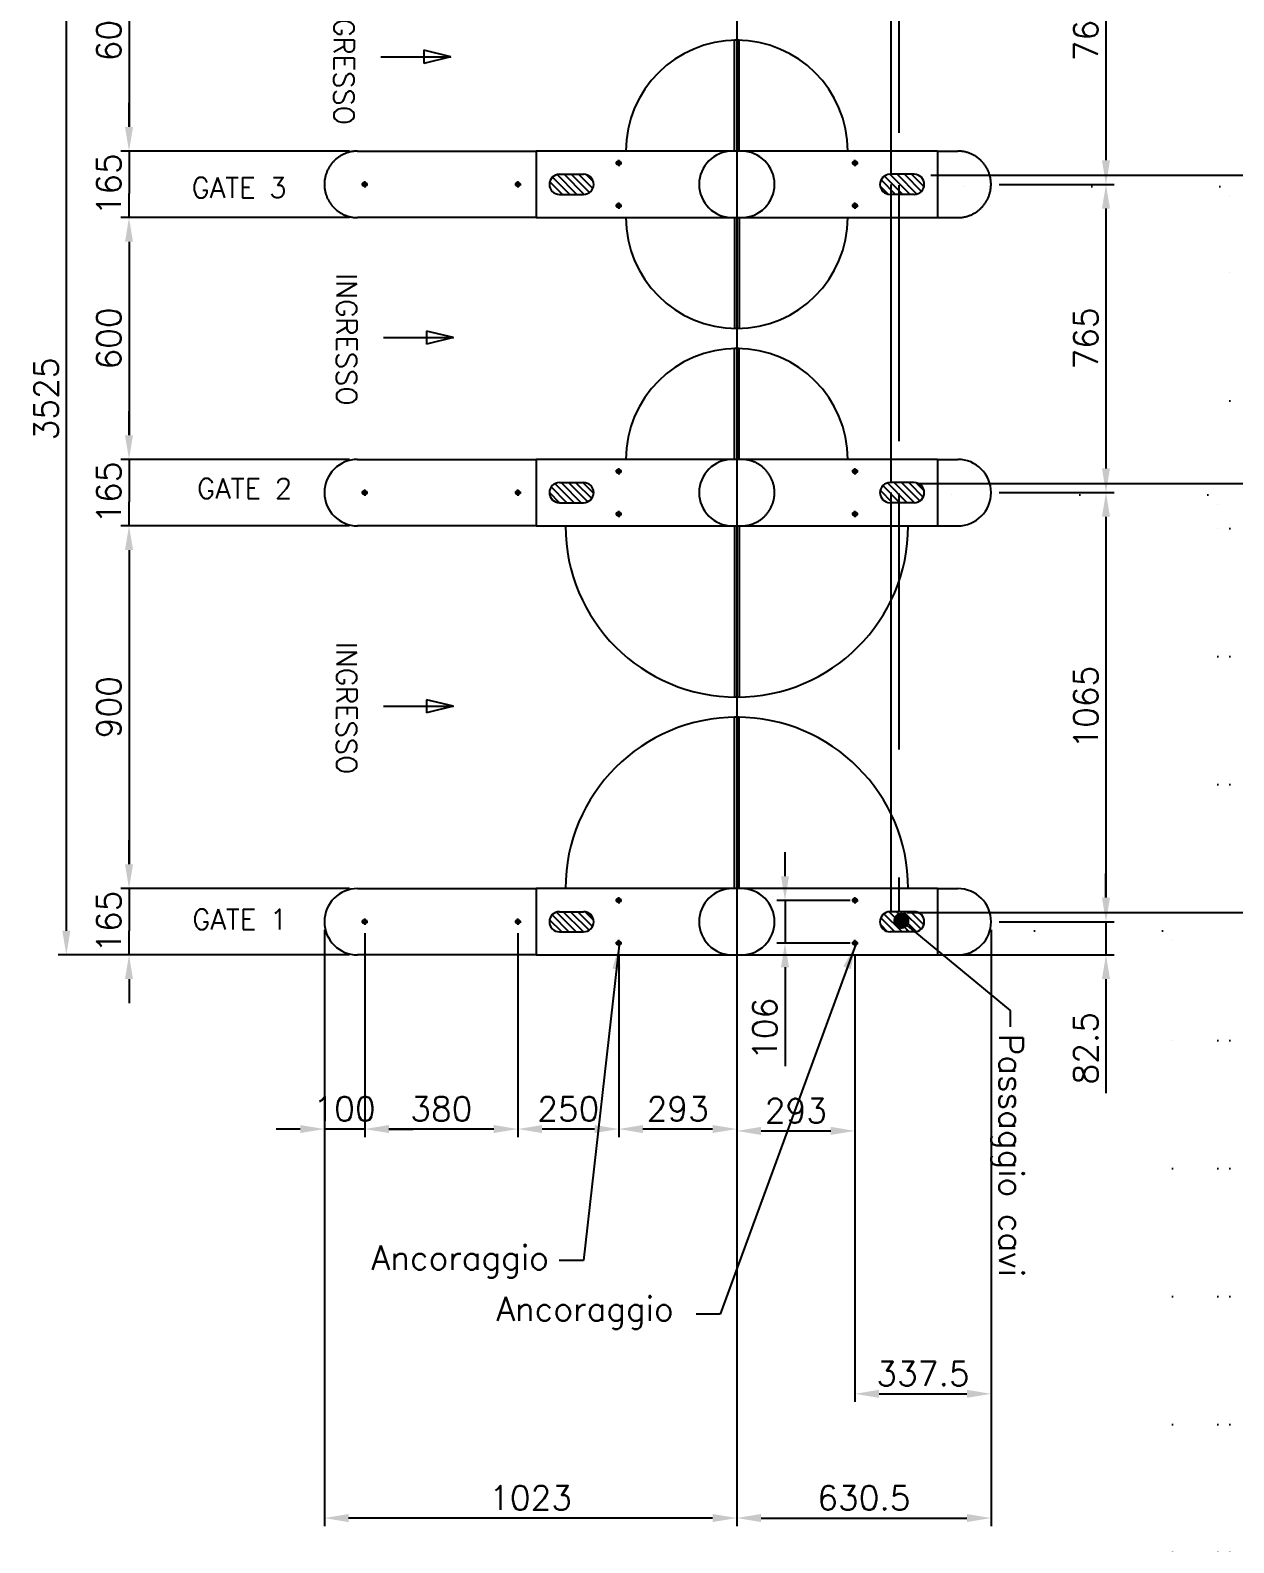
# Model space of a CAD drawing. Header units: metres. Extents: x 51 to 52746, y -259 to 37569.
# Drawn here: x 37313 to 40298, y 28174 to 31928 of the extents above; entities that cross this region are included whole.
import ezdxf

# ---------------------------------------------------------------- set-up
doc = ezdxf.new("R2010")
doc.units = ezdxf.units.M
doc.header["$LTSCALE"] = 500
doc.header["$PDMODE"] = 35
doc.header["$PDSIZE"] = 0.01
for name, pattern in [('ACAD_ISO05W100', [33, 24, -3, 0, -3, 0, -3]), ('BORDER', [44.45, 12.7, -6.35, 12.7, -6.35, 0, -6.35]), ('CENTER', [50.8, 31.75, -6.35, 6.35, -6.35]), ('PHANTOM', [63.5, 31.75, -6.35, 6.35, -6.35, 6.35, -6.35]), ('PUNTO2', [3.175, 0, -3.175]), ('SLD-Solido', [0]), ('TRATTI1', [4, 2.5, -1.5])]:
    doc.linetypes.add(name, pattern=pattern)
doc.layers.get('Defpoints').update_dxf_attribs({"color": 8})
for name, color, linetype in [('CABLAGGI', 1, 'Continuous'), ('CONTORNO', 8, 'TRATTI1'), ('LINEE-DI-SCHIZZO', 1, 'SLD-Solido'), ('PASSAGGIO_CAVI', 7, 'Continuous'), ('QUOTE', 3, 'Continuous')]:
    doc.layers.add(name, color=color, linetype=linetype)
doc.styles.add('Romans', font='Romans.shx')
doc.dimstyles.new('CADMEC_1-20', dxfattribs={"dimscale": 40, "dimtxt": 1.5, "dimasz": 1.5, "dimexe": 0.5, "dimexo": 0.5, "dimgap": 0.5, "dimtad": 1, "dimdsep": 46, "dimtxsty": 'Romans', "dimcen": -3, "dimclrd": 3, "dimclre": 3, "dimclrt": 1, "dimadec": 0, "dimazin": 0, "dimtfac": 1, "dimtmove": 0, "dimatfit": 0, "dimfxl": 0, "dimtolj": 1, "dimtzin": 0, "dimarcsym": 0})
pattern_1 = [(315, (35340.22, 43577.848), (8.980256, 8.980256), [])]

# ---------------------------------------------------------------- blocks, each defined once
blk = doc.blocks.new('*D12')
at = {"layer": 'Defpoints', "color": 0}
for p in [(38125.2, 32227.6), (37558.1, 31627.6), (38125.2, 31627.6)]:
    blk.add_point(p, dxfattribs=at)
at = {"layer": 'QUOTE', "color": 3, "lineweight": -2}
for p, q in [((38105.2, 32227.6), (37538.1, 32227.6)), ((37558.1, 32167.6), (37558.1, 31687.6)), ((38105.2, 31627.6), (37538.1, 31627.6))]:
    blk.add_line(p, q, dxfattribs=at)
at = {"layer": 'QUOTE', "color": 3}
for points in [[(37548.1, 32167.6), (37568.1, 32167.6), (37558.1, 32227.6)], [(37548.1, 31687.6), (37568.1, 31687.6), (37558.1, 31627.6)]]:
    blk.add_solid(points, dxfattribs=at)
at = {"layer": 'QUOTE', "color": 1, "lineweight": -3, "insert": (37508.1, 31927.6), "char_height": 60, "attachment_point": 5, "rotation": 90, "style": 'Romans'}
blk.add_mtext('\\A1;600', dxfattribs=at)
blk = doc.blocks.new('*D13')
at = {"layer": 'Defpoints', "color": 0}
for p in [(38125.2, 31627.6), (37558.1, 31462.6), (38125.2, 31462.6)]:
    blk.add_point(p, dxfattribs=at)
at = {"layer": 'QUOTE', "color": 3, "lineweight": -2}
for p, q in [((37558.1, 31687.6), (37558.1, 31747.6)), ((38105.2, 31627.6), (37538.1, 31627.6)), ((37558.1, 31627.6), (37558.1, 31567.6)), ((37558.1, 31567.6), (37558.1, 31522.6)), ((37558.1, 31462.6), (37558.1, 31522.6)), ((38105.2, 31462.6), (37538.1, 31462.6)), ((37558.1, 31402.6), (37558.1, 31342.6))]:
    blk.add_line(p, q, dxfattribs=at)
at = {"layer": 'QUOTE', "color": 3}
for points in [[(37548.1, 31687.6), (37568.1, 31687.6), (37558.1, 31627.6)], [(37548.1, 31402.6), (37568.1, 31402.6), (37558.1, 31462.6)]]:
    blk.add_solid(points, dxfattribs=at)
at = {"layer": 'QUOTE', "color": 1, "lineweight": -3, "insert": (37508.1, 31545.1), "char_height": 60, "attachment_point": 5, "rotation": 90, "style": 'Romans'}
blk.add_mtext('\\A1;165', dxfattribs=at)
blk = doc.blocks.new('*D14')
at = {"layer": 'Defpoints', "color": 0}
for p in [(38125.2, 31462.6), (37558.1, 30862.6), (38125.2, 30862.6)]:
    blk.add_point(p, dxfattribs=at)
at = {"layer": 'QUOTE', "color": 3, "lineweight": -2}
for p, q in [((38105.2, 31462.6), (37538.1, 31462.6)), ((37558.1, 31402.6), (37558.1, 30922.6)), ((38105.2, 30862.6), (37538.1, 30862.6))]:
    blk.add_line(p, q, dxfattribs=at)
at = {"layer": 'QUOTE', "color": 3}
for points in [[(37548.1, 31402.6), (37568.1, 31402.6), (37558.1, 31462.6)], [(37548.1, 30922.6), (37568.1, 30922.6), (37558.1, 30862.6)]]:
    blk.add_solid(points, dxfattribs=at)
at = {"layer": 'QUOTE', "color": 1, "lineweight": -3, "insert": (37508.1, 31162.6), "char_height": 60, "attachment_point": 5, "rotation": 90, "style": 'Romans'}
blk.add_mtext('\\A1;600', dxfattribs=at)
blk = doc.blocks.new('*D15')
at = {"layer": 'Defpoints', "color": 0}
for p in [(38125.2, 30862.6), (37558.1, 30697.6), (38125.2, 30697.6)]:
    blk.add_point(p, dxfattribs=at)
at = {"layer": 'QUOTE', "color": 3, "lineweight": -2}
for p, q in [((37558.1, 30922.6), (37558.1, 30982.6)), ((38105.2, 30862.6), (37538.1, 30862.6)), ((37558.1, 30862.6), (37558.1, 30802.6)), ((37558.1, 30802.6), (37558.1, 30757.6)), ((37558.1, 30697.6), (37558.1, 30757.6)), ((38105.2, 30697.6), (37538.1, 30697.6)), ((37558.1, 30637.6), (37558.1, 30577.6))]:
    blk.add_line(p, q, dxfattribs=at)
at = {"layer": 'QUOTE', "color": 3}
for points in [[(37548.1, 30922.6), (37568.1, 30922.6), (37558.1, 30862.6)], [(37548.1, 30637.6), (37568.1, 30637.6), (37558.1, 30697.6)]]:
    blk.add_solid(points, dxfattribs=at)
at = {"layer": 'QUOTE', "color": 1, "lineweight": -3, "insert": (37508.1, 30780.1), "char_height": 60, "attachment_point": 5, "rotation": 90, "style": 'Romans'}
blk.add_mtext('\\A1;165', dxfattribs=at)
blk = doc.blocks.new('*D16')
at = {"layer": 'Defpoints', "color": 0}
for p in [(38125.2, 30697.6), (37558.1, 29797.6), (38125.2, 29797.6)]:
    blk.add_point(p, dxfattribs=at)
at = {"layer": 'QUOTE', "color": 3, "lineweight": -2}
for p, q in [((38105.2, 30697.6), (37538.1, 30697.6)), ((37558.1, 30637.6), (37558.1, 29857.6)), ((38105.2, 29797.6), (37538.1, 29797.6))]:
    blk.add_line(p, q, dxfattribs=at)
at = {"layer": 'QUOTE', "color": 3}
for points in [[(37548.1, 30637.6), (37568.1, 30637.6), (37558.1, 30697.6)], [(37548.1, 29857.6), (37568.1, 29857.6), (37558.1, 29797.6)]]:
    blk.add_solid(points, dxfattribs=at)
at = {"layer": 'QUOTE', "color": 1, "lineweight": -3, "insert": (37508.1, 30247.6), "char_height": 60, "attachment_point": 5, "rotation": 90, "style": 'Romans'}
blk.add_mtext('\\A1;900', dxfattribs=at)
blk = doc.blocks.new('*D17')
at = {"layer": 'Defpoints', "color": 0}
for p in [(38125.2, 29797.6), (37558.1, 29632.6), (38125.2, 29632.6)]:
    blk.add_point(p, dxfattribs=at)
at = {"layer": 'QUOTE', "color": 3, "lineweight": -2}
for p, q in [((37558.1, 29857.6), (37558.1, 29917.6)), ((38105.2, 29797.6), (37538.1, 29797.6)), ((37558.1, 29797.6), (37558.1, 29737.6)), ((37558.1, 29737.6), (37558.1, 29692.6)), ((37558.1, 29632.6), (37558.1, 29692.6)), ((38105.2, 29632.6), (37538.1, 29632.6)), ((37558.1, 29572.6), (37558.1, 29512.6))]:
    blk.add_line(p, q, dxfattribs=at)
at = {"layer": 'QUOTE', "color": 3}
for points in [[(37548.1, 29857.6), (37568.1, 29857.6), (37558.1, 29797.6)], [(37548.1, 29572.6), (37568.1, 29572.6), (37558.1, 29632.6)]]:
    blk.add_solid(points, dxfattribs=at)
at = {"layer": 'QUOTE', "color": 1, "lineweight": -3, "insert": (37508.1, 29715.1), "char_height": 60, "attachment_point": 5, "rotation": 90, "style": 'Romans'}
blk.add_mtext('\\A1;165', dxfattribs=at)
blk = doc.blocks.new('*D18')
at = {"layer": 'Defpoints', "color": 0}
for p in [(37558.1, 33157.6), (37402.6, 29632.6), (38125.2, 29632.6)]:
    blk.add_point(p, dxfattribs=at)
at = {"layer": 'QUOTE', "color": 3, "lineweight": -2}
for p, q in [((37538.1, 33157.6), (37382.6, 33157.6)), ((37402.6, 33097.6), (37402.6, 29692.6)), ((38105.2, 29632.6), (37382.6, 29632.6))]:
    blk.add_line(p, q, dxfattribs=at)
at = {"layer": 'QUOTE', "color": 3}
for points in [[(37392.6, 33097.6), (37412.6, 33097.6), (37402.6, 33157.6)], [(37392.6, 29692.6), (37412.6, 29692.6), (37402.6, 29632.6)]]:
    blk.add_solid(points, dxfattribs=at)
at = {"layer": 'QUOTE', "color": 1, "lineweight": -3, "insert": (37352.6, 31012.6), "char_height": 60, "attachment_point": 5, "rotation": 90, "style": 'Romans'}
blk.add_mtext('\\A1;3525', dxfattribs=at)
blk = doc.blocks.new('*D24')
at = {"layer": 'Defpoints', "color": 0}
for p in [(39358.7, 29654.1), (39065.7, 29231.5), (39358.7, 29196)]:
    blk.add_point(p, dxfattribs=at)
at = {"layer": 'QUOTE', "color": 3, "lineweight": -2}
for p, q in [((39358.7, 29634.1), (39358.7, 29176)), ((39065.7, 29211.5), (39065.7, 29176)), ((39125.7, 29196), (39298.7, 29196))]:
    blk.add_line(p, q, dxfattribs=at)
at = {"layer": 'QUOTE', "color": 3}
for points in [[(39125.7, 29206), (39125.7, 29186), (39065.7, 29196)], [(39298.7, 29206), (39298.7, 29186), (39358.7, 29196)]]:
    blk.add_solid(points, dxfattribs=at)
at = {"layer": 'QUOTE', "color": 1, "lineweight": -3, "insert": (39212.2, 29246), "char_height": 60, "attachment_point": 5, "style": 'Romans'}
blk.add_mtext('\\A1;293', dxfattribs=at)
blk = doc.blocks.new('*D25')
at = {"layer": 'Defpoints', "color": 0}
for p in [(38772.7, 29654.1), (39065.7, 29231.5), (38772.7, 29200.6)]:
    blk.add_point(p, dxfattribs=at)
at = {"layer": 'QUOTE', "color": 3, "lineweight": -2}
for p, q in [((38772.7, 29634.1), (38772.7, 29180.6)), ((39065.7, 29211.5), (39065.7, 29180.6)), ((39005.7, 29200.6), (38832.7, 29200.6))]:
    blk.add_line(p, q, dxfattribs=at)
at = {"layer": 'QUOTE', "color": 3}
for points in [[(38832.7, 29210.6), (38832.7, 29190.6), (38772.7, 29200.6)], [(39005.7, 29210.6), (39005.7, 29190.6), (39065.7, 29200.6)]]:
    blk.add_solid(points, dxfattribs=at)
at = {"layer": 'QUOTE', "color": 1, "lineweight": -3, "insert": (38919.2, 29250.6), "char_height": 60, "attachment_point": 5, "style": 'Romans'}
blk.add_mtext('\\A1;293', dxfattribs=at)
blk = doc.blocks.new('*D26')
at = {"layer": 'Defpoints', "color": 0}
for p in [(38522.7, 29707.1), (38772.7, 29654.1), (38522.7, 29200.6)]:
    blk.add_point(p, dxfattribs=at)
at = {"layer": 'QUOTE', "color": 3, "lineweight": -2}
for p, q in [((38522.7, 29687.1), (38522.7, 29180.6)), ((38772.7, 29634.1), (38772.7, 29180.6)), ((38712.7, 29200.6), (38582.7, 29200.6))]:
    blk.add_line(p, q, dxfattribs=at)
at = {"layer": 'QUOTE', "color": 3}
for points in [[(38582.7, 29210.6), (38582.7, 29190.6), (38522.7, 29200.6)], [(38712.7, 29210.6), (38712.7, 29190.6), (38772.7, 29200.6)]]:
    blk.add_solid(points, dxfattribs=at)
at = {"layer": 'QUOTE', "color": 1, "lineweight": -3, "insert": (38647.7, 29250.6), "char_height": 60, "attachment_point": 5, "style": 'Romans'}
blk.add_mtext('\\A1;250', dxfattribs=at)
blk = doc.blocks.new('*D27')
at = {"layer": 'Defpoints', "color": 0}
for p in [(38142.7, 29707.1), (38522.7, 29707.1), (38142.7, 29200.6)]:
    blk.add_point(p, dxfattribs=at)
at = {"layer": 'QUOTE', "color": 3, "lineweight": -2}
for p, q in [((38142.7, 29687.1), (38142.7, 29180.6)), ((38522.7, 29687.1), (38522.7, 29180.6)), ((38462.7, 29200.6), (38202.7, 29200.6))]:
    blk.add_line(p, q, dxfattribs=at)
at = {"layer": 'QUOTE', "color": 3}
for points in [[(38202.7, 29210.6), (38202.7, 29190.6), (38142.7, 29200.6)], [(38462.7, 29210.6), (38462.7, 29190.6), (38522.7, 29200.6)]]:
    blk.add_solid(points, dxfattribs=at)
at = {"layer": 'QUOTE', "color": 1, "lineweight": -3, "insert": (38332.7, 29250.6), "char_height": 60, "attachment_point": 5, "style": 'Romans'}
blk.add_mtext('\\A1;380', dxfattribs=at)
blk = doc.blocks.new('*D28')
at = {"layer": 'Defpoints', "color": 0}
for p in [(39366.7, 29768.1), (39185.2, 29662.1), (39366.7, 29662.1)]:
    blk.add_point(p, dxfattribs=at)
at = {"layer": 'QUOTE', "color": 3, "lineweight": -2}
for p, q in [((39185.2, 29828.1), (39185.2, 29888.1)), ((39346.7, 29768.1), (39165.2, 29768.1)), ((39185.2, 29768.1), (39185.2, 29662.1)), ((39346.7, 29662.1), (39165.2, 29662.1)), ((39185.2, 29602.1), (39185.2, 29356.3))]:
    blk.add_line(p, q, dxfattribs=at)
at = {"layer": 'QUOTE', "color": 3}
for points in [[(39175.2, 29828.1), (39195.2, 29828.1), (39185.2, 29768.1)], [(39175.2, 29602.1), (39195.2, 29602.1), (39185.2, 29662.1)]]:
    blk.add_solid(points, dxfattribs=at)
at = {"layer": 'QUOTE', "color": 1, "lineweight": -3, "insert": (39135.2, 29449.2), "char_height": 60, "attachment_point": 5, "rotation": 90, "style": 'Romans'}
blk.add_mtext('\\A1;106', dxfattribs=at)
blk = doc.blocks.new('*D30')
at = {"layer": 'CABLAGGI', "color": 3, "lineweight": -2}
for p, q in [((39583.7, 32310.1), (40001.3, 32310.1)), ((39981.3, 32250.1), (39981.3, 31605.1)), ((39716.2, 31545.1), (40001.3, 31545.1))]:
    blk.add_line(p, q, dxfattribs=at)
at = {"layer": 'CABLAGGI', "color": 3}
for points in [[(39971.3, 32250.1), (39991.3, 32250.1), (39981.3, 32310.1)], [(39971.3, 31605.1), (39991.3, 31605.1), (39981.3, 31545.1)]]:
    blk.add_solid(points, dxfattribs=at)
at = {"layer": 'Defpoints', "color": 0}
for p in [(39563.7, 32310.1), (39696.2, 31545.1), (39981.3, 31545.1)]:
    blk.add_point(p, dxfattribs=at)
at = {"layer": 'CABLAGGI', "color": 1, "lineweight": -3, "insert": (39931.3, 31927.6), "char_height": 60, "attachment_point": 5, "rotation": 90, "style": 'Romans'}
blk.add_mtext('\\A1;765', dxfattribs=at)
blk = doc.blocks.new('*D40')
at = {"layer": 'CABLAGGI', "color": 3, "lineweight": -2}
for p, q in [((39716.2, 31545.1), (40001.3, 31545.1)), ((39981.3, 31485.1), (39981.3, 30840.1)), ((39716.2, 30780.1), (40001.3, 30780.1))]:
    blk.add_line(p, q, dxfattribs=at)
at = {"layer": 'CABLAGGI', "color": 3}
for points in [[(39971.3, 31485.1), (39991.3, 31485.1), (39981.3, 31545.1)], [(39971.3, 30840.1), (39991.3, 30840.1), (39981.3, 30780.1)]]:
    blk.add_solid(points, dxfattribs=at)
at = {"layer": 'Defpoints', "color": 0}
for p in [(39696.2, 31545.1), (39696.2, 30780.1), (39981.3, 30780.1)]:
    blk.add_point(p, dxfattribs=at)
at = {"layer": 'CABLAGGI', "color": 1, "lineweight": -3, "insert": (39931.3, 31162.6), "char_height": 60, "attachment_point": 5, "rotation": 90, "style": 'Romans'}
blk.add_mtext('\\A1;765', dxfattribs=at)
blk = doc.blocks.new('*D31')
at = {"layer": 'CABLAGGI', "color": 3, "lineweight": -2}
for p, q in [((39716.2, 30780.1), (40001.3, 30780.1)), ((39981.3, 30720.1), (39981.3, 29775.1)), ((39716.2, 29715.1), (40001.3, 29715.1))]:
    blk.add_line(p, q, dxfattribs=at)
at = {"layer": 'CABLAGGI', "color": 3}
for points in [[(39971.3, 30720.1), (39991.3, 30720.1), (39981.3, 30780.1)], [(39971.3, 29775.1), (39991.3, 29775.1), (39981.3, 29715.1)]]:
    blk.add_solid(points, dxfattribs=at)
at = {"layer": 'Defpoints', "color": 0}
for p in [(39696.2, 30780.1), (39696.2, 29715.1), (39981.3, 29715.1)]:
    blk.add_point(p, dxfattribs=at)
at = {"layer": 'CABLAGGI', "color": 1, "lineweight": -3, "insert": (39931.3, 30247.6), "char_height": 60, "attachment_point": 5, "rotation": 90, "style": 'Romans'}
blk.add_mtext('\\A1;1065', dxfattribs=at)
blk = doc.blocks.new('*D41')
at = {"layer": 'CABLAGGI', "color": 3, "lineweight": -2}
for p, q in [((39981.3, 29775.1), (39981.3, 29835.1)), ((39716.2, 29715.1), (40001.3, 29715.1)), ((39981.3, 29715.1), (39981.3, 29632.6)), ((39583.7, 29632.6), (40001.3, 29632.6)), ((39981.3, 29572.6), (39981.3, 29289.7))]:
    blk.add_line(p, q, dxfattribs=at)
at = {"layer": 'CABLAGGI', "color": 3}
for points in [[(39971.3, 29775.1), (39991.3, 29775.1), (39981.3, 29715.1)], [(39971.3, 29572.6), (39991.3, 29572.6), (39981.3, 29632.6)]]:
    blk.add_solid(points, dxfattribs=at)
at = {"layer": 'Defpoints', "color": 0}
for p in [(39696.2, 29715.1), (39563.7, 29632.6), (39981.3, 29632.6)]:
    blk.add_point(p, dxfattribs=at)
at = {"layer": 'CABLAGGI', "color": 1, "lineweight": -3, "insert": (39931.3, 29401.1), "char_height": 60, "attachment_point": 5, "rotation": 90, "style": 'Romans'}
blk.add_mtext('\\A1;82.5', dxfattribs=at)
blk = doc.blocks.new('*D32')
at = {"layer": 'CABLAGGI', "color": 3, "lineweight": -2}
for p, q in [((39696.2, 29695.1), (39696.2, 28215.2)), ((39065.7, 29211.5), (39065.7, 28215.2)), ((39125.7, 28235.2), (39636.2, 28235.2))]:
    blk.add_line(p, q, dxfattribs=at)
at = {"layer": 'CABLAGGI', "color": 3}
for points in [[(39125.7, 28245.2), (39125.7, 28225.2), (39065.7, 28235.2)], [(39636.2, 28245.2), (39636.2, 28225.2), (39696.2, 28235.2)]]:
    blk.add_solid(points, dxfattribs=at)
at = {"layer": 'Defpoints', "color": 0}
for p in [(39696.2, 29715.1), (39065.7, 29231.5), (39696.2, 28235.2)]:
    blk.add_point(p, dxfattribs=at)
at = {"layer": 'CABLAGGI', "color": 1, "lineweight": -3, "insert": (39380.9, 28285.2), "char_height": 60, "attachment_point": 5, "style": 'Romans'}
blk.add_mtext('\\A1;630.5', dxfattribs=at)
blk = doc.blocks.new('*D43')
at = {"layer": 'CABLAGGI', "color": 3, "lineweight": -2}
for p, q in [((38042.7, 29695.1), (38042.7, 28215.2)), ((39065.7, 29010.8), (39065.7, 28215.2)), ((39005.7, 28235.2), (38102.7, 28235.2))]:
    blk.add_line(p, q, dxfattribs=at)
at = {"layer": 'CABLAGGI', "color": 3}
for points in [[(38102.7, 28245.2), (38102.7, 28225.2), (38042.7, 28235.2)], [(39005.7, 28245.2), (39005.7, 28225.2), (39065.7, 28235.2)]]:
    blk.add_solid(points, dxfattribs=at)
at = {"layer": 'Defpoints', "color": 0}
for p in [(38042.7, 29715.1), (39065.7, 29030.8), (38042.7, 28235.2)]:
    blk.add_point(p, dxfattribs=at)
at = {"layer": 'CABLAGGI', "color": 1, "lineweight": -3, "insert": (38554.2, 28285.2), "char_height": 60, "attachment_point": 5, "style": 'Romans'}
blk.add_mtext('\\A1;1023', dxfattribs=at)
blk = doc.blocks.new('*D33')
at = {"layer": 'CABLAGGI', "color": 3, "lineweight": -2}
for p, q in [((38042.7, 29328.9), (38042.7, 29180.6)), ((38142.7, 29328.9), (38142.7, 29180.6)), ((37982.7, 29200.6), (37922.7, 29200.6)), ((38142.7, 29200.6), (38042.7, 29200.6)), ((38202.7, 29200.6), (38262.7, 29200.6))]:
    blk.add_line(p, q, dxfattribs=at)
at = {"layer": 'CABLAGGI', "color": 3}
for points in [[(37982.7, 29210.6), (37982.7, 29190.6), (38042.7, 29200.6)], [(38202.7, 29210.6), (38202.7, 29190.6), (38142.7, 29200.6)]]:
    blk.add_solid(points, dxfattribs=at)
at = {"layer": 'Defpoints', "color": 0}
for p in [(38042.7, 29348.9), (38142.7, 29348.9), (38042.7, 29200.6)]:
    blk.add_point(p, dxfattribs=at)
at = {"layer": 'CABLAGGI', "color": 1, "lineweight": -3, "insert": (38092.7, 29250.6), "char_height": 60, "attachment_point": 5, "style": 'Romans'}
blk.add_mtext('\\A1;100', dxfattribs=at)
blk = doc.blocks.new('*D34')
at = {"layer": 'CABLAGGI', "color": 3, "lineweight": -2}
for p, q in [((39358.7, 29514.9), (39358.7, 28523.5)), ((39696.2, 29483.2), (39696.2, 28523.5)), ((39418.7, 28543.5), (39636.2, 28543.5))]:
    blk.add_line(p, q, dxfattribs=at)
at = {"layer": 'CABLAGGI', "color": 3}
for points in [[(39418.7, 28553.5), (39418.7, 28533.5), (39358.7, 28543.5)], [(39636.2, 28553.5), (39636.2, 28533.5), (39696.2, 28543.5)]]:
    blk.add_solid(points, dxfattribs=at)
at = {"layer": 'Defpoints', "color": 0}
for p in [(39358.7, 29534.9), (39696.2, 29503.2), (39696.2, 28543.5)]:
    blk.add_point(p, dxfattribs=at)
at = {"layer": 'CABLAGGI', "color": 1, "lineweight": -3, "insert": (39527.4, 28593.5), "char_height": 60, "attachment_point": 5, "style": 'Romans'}
blk.add_mtext('\\A1;337.5', dxfattribs=at)

msp = doc.modelspace()

# ---------------------------------------------------------------- hatches: boundary and pattern name
at = {"layer": 'PASSAGGIO_CAVI', "linetype": 'Continuous', "lineweight": -3}
h = msp.add_hatch(dxfattribs=at)
h.set_pattern_fill('ANSI31', color=256, scale=4, angle=-90, style=0)
h.set_pattern_definition(pattern_1)
h.paths.add_polyline_path([(38625.682, 31570.054, 1), (38625.682, 31520.054), (38685.682, 31520.054, 1), (38685.682, 31570.054)])
h = msp.add_hatch(dxfattribs=at)
h.set_pattern_fill('ANSI31', color=256, scale=4, angle=-90, style=0)
h.set_pattern_definition(pattern_1)
h.paths.add_polyline_path([(39445.682, 31570.054, 1), (39445.682, 31520.054), (39505.682, 31520.054, 1), (39505.682, 31570.054)])
h = msp.add_hatch(dxfattribs=at)
h.set_pattern_fill('ANSI31', color=256, scale=4, angle=-90, style=0)
h.set_pattern_definition(pattern_1)
h.paths.add_polyline_path([(38625.682, 30805.054, 1), (38625.682, 30755.054), (38685.682, 30755.054, 1), (38685.682, 30805.054)])
h = msp.add_hatch(dxfattribs=at)
h.set_pattern_fill('ANSI31', color=256, scale=4, angle=-90, style=0)
h.set_pattern_definition(pattern_1)
h.paths.add_polyline_path([(39445.682, 30805.054, 1), (39445.682, 30755.054), (39505.682, 30755.054, 1), (39505.682, 30805.054)])
h = msp.add_hatch(dxfattribs=at)
h.set_pattern_fill('ANSI31', color=256, scale=4, angle=-90, style=0)
h.set_pattern_definition(pattern_1)
h.paths.add_polyline_path([(38625.682, 29740.054, 1), (38625.682, 29690.054), (38685.682, 29690.054, 1), (38685.682, 29740.054)])
h = msp.add_hatch(dxfattribs=at)
h.set_pattern_fill('ANSI31', color=256, scale=4, angle=-90, style=0)
h.set_pattern_definition(pattern_1)
h.paths.add_polyline_path([(39445.682, 29740.054, 1), (39445.682, 29690.054), (39505.682, 29690.054, 1), (39505.682, 29740.054)])

# ---------------------------------------------------------------- linework, layer by layer
at = {"layer": 'CABLAGGI', "color": 40, "linetype": 'PHANTOM', "lineweight": -3, "ltscale": 0.1}
for p, q in [((39447.288, 32310.054), (39447.288, 31570.054)), ((39447.288, 31545.054), (39447.288, 30805.054))]:
    msp.add_line(p, q, dxfattribs=at)
at = {"layer": 'CABLAGGI', "linetype": 'BORDER', "lineweight": -3, "ltscale": 0.1}
for p, q in [((39467.154, 32307.743), (39467.154, 31570.054)), ((39467.154, 31542.743), (39467.154, 30805.054))]:
    msp.add_line(p, q, dxfattribs=at)
at = {"layer": 'CABLAGGI', "color": 5, "linetype": 'PUNTO2', "lineweight": -3, "ltscale": 0.2}
for points in [[(40288.66, 26879.416), (40288.66, 31514.438, 0.41421356), (40263.66, 31539.438), (39530.043, 31539.438)], [(40258.66, 26879.416), (40258.66, 30749.438, 0.41421356), (40233.66, 30774.438), (39530.043, 30774.438)], [(40146.329, 26879.416), (40146.329, 29667.382, 0.41421356), (40121.329, 29692.382), (39447.712, 29692.382)]]:
    msp.add_lwpolyline(points, format="xyb", dxfattribs=at)
at = {"layer": 'CABLAGGI', "color": 40, "linetype": 'PHANTOM', "lineweight": -3, "ltscale": 0.1}
msp.add_lwpolyline([(39447.288, 30780.054), (39447.288, 29740.054)], dxfattribs=at)
at = {"layer": 'CABLAGGI', "linetype": 'BORDER', "lineweight": -3, "ltscale": 0.1}
msp.add_lwpolyline([(39467.154, 30777.743), (39467.154, 29740.054)], dxfattribs=at)
at = {"layer": 'CONTORNO', "lineweight": -3}
for p, q in [((39071.682, 31902.554), (39059.682, 31902.554)), ((39059.682, 31627.554), (39059.682, 31902.554)), ((39071.682, 31627.554), (39071.682, 31902.554)), ((38567.682, 31627.554), (38567.682, 31462.554)), ((39563.682, 31627.554), (39563.682, 31462.554)), ((39563.682, 31627.554), (39613.682, 31627.554)), ((39059.682, 31462.554), (39059.682, 31187.554)), ((39071.682, 31462.554), (39071.682, 31187.554)), ((39563.682, 31462.554), (39613.682, 31462.554)), ((39071.682, 31187.554), (39059.682, 31187.554)), ((39071.682, 31137.554), (39059.682, 31137.554)), ((39059.682, 30862.554), (39059.682, 31137.554)), ((39071.682, 30862.554), (39071.682, 31137.554)), ((38567.682, 30862.554), (38567.682, 30697.554)), ((39563.682, 30862.554), (39563.682, 30697.554)), ((39563.682, 30862.554), (39613.682, 30862.554)), ((39059.682, 30697.554), (39059.682, 30272.554)), ((39071.682, 30697.554), (39071.682, 30272.554)), ((39563.682, 30697.554), (39613.682, 30697.554)), ((39071.682, 30272.554), (39059.682, 30272.554)), ((39071.682, 30222.554), (39059.682, 30222.554)), ((39059.682, 29797.554), (39059.682, 30222.554)), ((39071.682, 29797.554), (39071.682, 30222.554)), ((38567.682, 29797.554), (38567.682, 29632.554)), ((39563.682, 29797.554), (39563.682, 29632.554)), ((39563.682, 29797.554), (39613.682, 29797.554)), ((38567.682, 29632.554), (38125.182, 29632.554)), ((38567.682, 29632.554), (39563.682, 29632.554)), ((39563.682, 29632.554), (39613.682, 29632.554))]:
    msp.add_line(p, q, dxfattribs=at)
at = {"layer": 'CONTORNO', "linetype": 'Continuous', "lineweight": -3}
for p, q in [((38125.182, 31627.554), (38567.682, 31627.554)), ((39563.682, 31627.554), (38567.682, 31627.554)), ((38567.682, 31462.554), (38125.182, 31462.554)), ((38567.682, 31462.554), (39563.682, 31462.554)), ((38125.182, 30862.554), (38567.682, 30862.554)), ((39563.682, 30862.554), (38567.682, 30862.554)), ((38567.682, 30697.554), (38125.182, 30697.554)), ((38567.682, 30697.554), (39563.682, 30697.554)), ((38125.182, 29797.554), (38567.682, 29797.554)), ((39563.682, 29797.554), (38567.682, 29797.554))]:
    msp.add_line(p, q, dxfattribs=at)
at = {"layer": 'CONTORNO', "color": 6, "linetype": 'ACAD_ISO05W100', "ltscale": 0.2}
for points in [[(41809.482, 30200.798), (41809.482, 31542.247, 0.41421356), (41784.482, 31567.247), (39547.191, 31567.247)], [(41679.482, 30200.798), (41679.482, 30777.247, 0.41421356), (41654.482, 30802.247), (39517.191, 30802.247)]]:
    msp.add_lwpolyline(points, format="xyb", dxfattribs=at)
msp.add_lwpolyline([(41322.74, 29737.247), (39487.191, 29737.247)], dxfattribs=at)
at = {"layer": 'CONTORNO', "linetype": 'Continuous', "lineweight": -3}
for centre, radius, start, end in [((39065.682, 31627.554), 275, 0, 180), ((39054.682, 31545.054), 82.5, 90, 270), ((39076.682, 31545.054), 82.5, 270, 90), ((39065.682, 31462.554), 275, 180, 0), ((39065.682, 30862.554), 275, 0, 180), ((38125.182, 30780.054), 82.5, 90, 270), ((39054.682, 30780.054), 82.5, 90, 270), ((39613.682, 30780.054), 82.5, 270, 90), ((39065.682, 30697.554), 425, 180, 0), ((39065.682, 29797.554), 425, 0, 180), ((38125.182, 29715.054), 82.5, 90, 270), ((39054.682, 29715.054), 82.5, 90, 270), ((39076.682, 29715.054), 82.5, 270, 90), ((39613.682, 29715.054), 82.5, 270, 90)]:
    msp.add_arc(centre, radius, start, end, dxfattribs=at)
at = {"layer": 'CONTORNO', "lineweight": -3}
for centre, start, end in [((38125.182, 31545.054), 90, 270), ((39613.682, 31545.054), 270, 90), ((39076.682, 30780.054), 270, 90)]:
    msp.add_arc(centre, 82.5, start, end, dxfattribs=at)
at = {"layer": 'LINEE-DI-SCHIZZO', "linetype": 'CENTER', "lineweight": -3}
for p, q in [((39065.682, 33121.23), (39065.682, 29185.928)), ((39065.682, 32760.692), (39065.682, 29231.515))]:
    msp.add_line(p, q, dxfattribs=at)
at = {"layer": 'LINEE-DI-SCHIZZO', "lineweight": -3}
for p, q in [((38772.682, 31598.054), (38772.682, 31606.054)), ((39358.682, 31598.054), (39358.682, 31606.054)), ((38772.682, 31598.054), (38764.682, 31598.054)), ((38772.682, 31598.054), (38772.682, 31590.054)), ((38772.682, 31598.054), (38780.682, 31598.054)), ((39358.682, 31598.054), (39350.682, 31598.054)), ((39358.682, 31598.054), (39358.682, 31590.054)), ((39358.682, 31598.054), (39366.682, 31598.054)), ((38142.682, 31545.054), (38134.682, 31545.054)), ((38142.682, 31545.054), (38142.682, 31553.054)), ((38142.682, 31545.054), (38142.682, 31537.054)), ((38142.682, 31545.054), (38150.682, 31545.054)), ((38522.682, 31545.054), (38514.682, 31545.054)), ((38522.682, 31545.054), (38522.682, 31553.054)), ((38522.682, 31545.054), (38522.682, 31537.054)), ((38522.682, 31545.054), (38530.682, 31545.054)), ((38772.682, 31492.054), (38772.682, 31500.054)), ((39358.682, 31492.054), (39358.682, 31500.054)), ((38772.682, 31492.054), (38764.682, 31492.054)), ((38772.682, 31492.054), (38772.682, 31484.054)), ((38772.682, 31492.054), (38780.682, 31492.054)), ((39358.682, 31492.054), (39350.682, 31492.054)), ((39358.682, 31492.054), (39358.682, 31484.054)), ((39358.682, 31492.054), (39366.682, 31492.054)), ((38772.682, 30833.054), (38764.682, 30833.054)), ((38772.682, 30833.054), (38772.682, 30841.054)), ((38772.682, 30833.054), (38772.682, 30825.054)), ((38772.682, 30833.054), (38780.682, 30833.054)), ((39358.682, 30833.054), (39350.682, 30833.054)), ((39358.682, 30833.054), (39358.682, 30841.054)), ((39358.682, 30833.054), (39358.682, 30825.054)), ((39358.682, 30833.054), (39366.682, 30833.054)), ((38142.682, 30780.054), (38142.682, 30788.054)), ((38522.682, 30780.054), (38522.682, 30788.054)), ((38142.682, 30780.054), (38134.682, 30780.054)), ((38142.682, 30780.054), (38142.682, 30772.054)), ((38142.682, 30780.054), (38150.682, 30780.054)), ((38522.682, 30780.054), (38514.682, 30780.054)), ((38522.682, 30780.054), (38522.682, 30772.054)), ((38522.682, 30780.054), (38530.682, 30780.054)), ((38772.682, 30727.054), (38764.682, 30727.054)), ((38772.682, 30727.054), (38772.682, 30735.054)), ((38772.682, 30727.054), (38772.682, 30719.054)), ((38772.682, 30727.054), (38780.682, 30727.054)), ((39358.682, 30727.054), (39350.682, 30727.054)), ((39358.682, 30727.054), (39358.682, 30735.054)), ((39358.682, 30727.054), (39358.682, 30719.054)), ((39358.682, 30727.054), (39366.682, 30727.054)), ((38772.682, 29768.054), (38764.682, 29768.054)), ((38772.682, 29768.054), (38772.682, 29776.054)), ((38772.682, 29768.054), (38772.682, 29760.054)), ((38772.682, 29768.054), (38780.682, 29768.054)), ((39358.682, 29768.054), (39350.682, 29768.054)), ((39358.682, 29768.054), (39358.682, 29776.054)), ((39358.682, 29768.054), (39358.682, 29760.054)), ((39358.682, 29768.054), (39366.682, 29768.054)), ((38142.682, 29715.054), (38134.682, 29715.054)), ((38142.682, 29715.054), (38142.682, 29723.054)), ((38142.682, 29715.054), (38142.682, 29707.054)), ((38142.682, 29715.054), (38150.682, 29715.054)), ((38522.682, 29715.054), (38514.682, 29715.054)), ((38522.682, 29715.054), (38522.682, 29723.054)), ((38522.682, 29715.054), (38522.682, 29707.054)), ((38522.682, 29715.054), (38530.682, 29715.054)), ((38772.682, 29662.054), (38764.682, 29662.054)), ((38772.682, 29662.054), (38772.682, 29670.054)), ((38772.682, 29662.054), (38772.682, 29654.054)), ((38772.682, 29662.054), (38780.682, 29662.054)), ((39358.682, 29662.054), (39350.682, 29662.054)), ((39358.682, 29662.054), (39358.682, 29670.054)), ((39358.682, 29662.054), (39358.682, 29654.054)), ((39358.682, 29662.054), (39366.682, 29662.054))]:
    msp.add_line(p, q, dxfattribs=at)
at = {"layer": 'PASSAGGIO_CAVI', "lineweight": -3}
for p, q in [((38625.682, 31570.054), (38685.682, 31570.054)), ((39505.682, 31570.054), (39445.682, 31570.054)), ((38625.682, 31520.054), (38685.682, 31520.054)), ((39505.682, 31520.054), (39445.682, 31520.054)), ((38625.682, 30805.054), (38685.682, 30805.054)), ((39505.682, 30805.054), (39445.682, 30805.054)), ((38625.682, 30755.054), (38685.682, 30755.054)), ((39505.682, 30755.054), (39445.682, 30755.054)), ((38625.682, 29740.054), (38685.682, 29740.054)), ((39505.682, 29740.054), (39445.682, 29740.054)), ((38625.682, 29690.054), (38685.682, 29690.054)), ((39505.682, 29690.054), (39445.682, 29690.054))]:
    msp.add_line(p, q, dxfattribs=at)
for centre in [(38772.682, 31598.054), (39358.682, 31598.054), (38142.682, 31545.054), (38522.682, 31545.054), (38772.682, 31492.054), (39358.682, 31492.054), (38772.682, 30833.054), (39358.682, 30833.054), (38142.682, 30780.054), (38522.682, 30780.054), (38772.682, 30727.054), (39358.682, 30727.054), (38772.682, 29768.054), (39358.682, 29768.054), (38142.682, 29715.054), (38522.682, 29715.054), (38772.682, 29662.054), (39358.682, 29662.054)]:
    msp.add_circle(centre, 5, dxfattribs=at)
for centre, start, end in [((38625.682, 31545.054), 90, 270), ((38685.682, 31545.054), 270, 90), ((39445.682, 31545.054), 90, 270), ((39505.682, 31545.054), 270, 90), ((38625.682, 30780.054), 90, 270), ((38685.682, 30780.054), 270, 90), ((39445.682, 30780.054), 90, 270), ((38625.682, 29715.054), 90, 270), ((38685.682, 29715.054), 270, 90), ((39445.682, 29715.054), 90, 270), ((39505.682, 29715.054), 270, 90)]:
    msp.add_arc(centre, 25, start, end, dxfattribs=at)
at = {"layer": 'PASSAGGIO_CAVI', "linetype": 'Continuous', "lineweight": -3}
msp.add_arc((39505.682, 30780.054), 25, 270, 90, dxfattribs=at)
at = {"layer": 'QUOTE', "lineweight": -3}
for p, q in [((38356.604, 31861.444), (38289.714, 31877.758)), ((38289.714, 31877.758), (38289.714, 31845.129)), ((38182.852, 31861.444), (38356.604, 31861.444)), ((38356.604, 31861.444), (38289.714, 31845.129)), ((38189.356, 31164.765), (38363.108, 31164.765)), ((38363.108, 31164.765), (38296.217, 31181.08)), ((38296.217, 31181.08), (38296.217, 31148.45)), ((38363.108, 31164.765), (38296.217, 31148.45)), ((38363.108, 30249.765), (38296.217, 30266.08)), ((38296.217, 30266.08), (38296.217, 30233.45)), ((38189.356, 30249.765), (38363.108, 30249.765)), ((38363.108, 30249.765), (38296.217, 30233.45))]:
    msp.add_line(p, q, dxfattribs=at)

# ---------------------------------------------------------------- texts
at = {"layer": 'CABLAGGI', "color": 1, "lineweight": -3, "insert": (39696.182, 29437.66), "char_height": 60, "attachment_point": 7, "rotation": 270, "style": 'Romans'}
msp.add_mtext('Passaggio cavi', dxfattribs=at)
at = {"layer": 'CABLAGGI', "color": 1, "lineweight": -3, "char_height": 60, "style": 'Romans'}
for insert, attachment_point in [((38599.504, 28831.262), 9), ((38469.374, 28704.249), 7)]:
    msp.add_mtext('{Ancoraggio}', dxfattribs=dict(at, insert=insert, attachment_point=attachment_point))
at = {"layer": 'QUOTE', "lineweight": -3, "char_height": 50, "width": 603.64667, "attachment_point": 2, "rotation": 270, "style": 'Romans'}
for insert in [(38116.354, 31856.803), (38122.858, 31160.124), (38122.858, 30245.124)]:
    msp.add_mtext('{INGRESSO}', dxfattribs=dict(at, insert=insert))
at = {"layer": 'QUOTE', "lineweight": -3, "char_height": 50, "width": 265.03375, "attachment_point": 2, "style": 'Romans'}
for s, insert in [('GATE 3', (37831.065, 31561.981)), ('GATE 2', (37844.661, 30815.408)), ('GATE 1', (37832.905, 29745.914))]:
    msp.add_mtext(s, dxfattribs=dict(at, insert=insert))

# ---------------------------------------------------------------- dimensions: what is measured, and where the dimension line sits
at = {"layer": 'CABLAGGI', "lineweight": -3}
for base, p1, p2, picture, middle in [((39981.273, 31545.054), (39563.682, 32310.054), (39696.182, 31545.054), '*D30', (39931.273, 31927.554)), ((39981.273, 30780.054), (39696.182, 31545.054), (39696.182, 30780.054), '*D40', (39931.273, 31162.554)), ((39981.273, 29715.054), (39696.182, 30780.054), (39696.182, 29715.054), '*D31', (39931.273, 30247.554)), ((39981.273, 29632.554), (39696.182, 29715.054), (39563.682, 29632.554), '*D41', (39931.273, 29401.125))]:
    dim = msp.add_linear_dim(base=base, p1=p1, p2=p2, angle=270, dimstyle='CADMEC_1-20', dxfattribs=at)
    dim.commit()
    dim.dimension.update_dxf_attribs({"geometry": picture, "text_midpoint": middle})
for base, p1, p2, picture, middle in [((38042.682, 28235.195), (39065.682, 29030.81), (38042.682, 29715.054), '*D43', (38554.182, 28285.195)), ((39696.182, 28235.195), (39065.682, 29231.515), (39696.182, 29715.054), '*D32', (39380.932, 28285.195)), ((39696.182, 28543.542), (39358.682, 29534.851), (39696.182, 29503.152), '*D34', (39527.432, 28593.542))]:
    dim = msp.add_linear_dim(base=base, p1=p1, p2=p2, dimstyle='CADMEC_1-20', dxfattribs=at)
    dim.commit()
    dim.dimension.update_dxf_attribs({"geometry": picture, "text_midpoint": middle})
dim = msp.add_linear_dim(base=(38042.682, 29200.585), p1=(38142.682, 29348.932), p2=(38042.682, 29348.932), dimstyle='CADMEC_1-20', dxfattribs=at)
dim.commit()
dim.dimension.update_dxf_attribs({"geometry": '*D33', "text_midpoint": (38092.682, 29200.585), "dimtype": 160})
at = {"layer": 'QUOTE', "lineweight": -3}
for base, p1, p2, picture, middle in [((37402.553, 29632.554), (37558.106, 33157.554), (38125.182, 29632.554), '*D18', (37402.553, 31012.554)), ((37558.106, 31462.554), (38125.182, 31627.554), (38125.182, 31462.554), '*D13', (37558.106, 31545.054)), ((37558.106, 30697.554), (38125.182, 30862.554), (38125.182, 30697.554), '*D15', (37558.106, 30780.054)), ((37558.106, 29632.554), (38125.182, 29797.554), (38125.182, 29632.554), '*D17', (37558.106, 29715.054))]:
    dim = msp.add_linear_dim(base=base, p1=p1, p2=p2, angle=270, dimstyle='CADMEC_1-20', dxfattribs=at)
    dim.commit()
    dim.dimension.update_dxf_attribs({"geometry": picture, "text_midpoint": middle, "dimtype": 160})
for base, p1, p2, picture, middle in [((37558.106, 31627.554), (38125.182, 32227.554), (38125.182, 31627.554), '*D12', (37508.106, 31927.554)), ((37558.106, 30862.554), (38125.182, 31462.554), (38125.182, 30862.554), '*D14', (37508.106, 31162.554)), ((37558.106, 29797.554), (38125.182, 30697.554), (38125.182, 29797.554), '*D16', (37508.106, 30247.554)), ((39185.238, 29662.054), (39366.682, 29768.054), (39366.682, 29662.054), '*D28', (39135.238, 29449.197))]:
    dim = msp.add_linear_dim(base=base, p1=p1, p2=p2, angle=270, dimstyle='CADMEC_1-20', dxfattribs=at)
    dim.commit()
    dim.dimension.update_dxf_attribs({"geometry": picture, "text_midpoint": middle})
for base, p1, p2, picture, middle in [((38142.682, 29200.585), (38522.682, 29707.054), (38142.682, 29707.054), '*D27', (38332.682, 29250.585)), ((38522.682, 29200.585), (38772.682, 29654.054), (38522.682, 29707.054), '*D26', (38647.682, 29250.585)), ((38772.682, 29200.585), (39065.682, 29231.515), (38772.682, 29654.054), '*D25', (38919.182, 29250.585)), ((39358.682, 29195.997), (39065.682, 29231.515), (39358.682, 29654.054), '*D24', (39212.182, 29245.997))]:
    dim = msp.add_linear_dim(base=base, p1=p1, p2=p2, dimstyle='CADMEC_1-20', dxfattribs=at)
    dim.commit()
    dim.dimension.update_dxf_attribs({"geometry": picture, "text_midpoint": middle})

# ---------------------------------------------------------------- leaders
msp.add_leader([(39473.919, 29717.362), (39743.483, 29494.515), (39743.483, 29454.515)], dimstyle='CADMEC_1-20', override={"dimasz": 1, "dimtad": 0, "dimldrblk": 'Dot'}, dxfattribs=at)
at = {"layer": 'QUOTE', "lineweight": -3, "annotation_type": 0, "has_hookline": 1, "hookline_direction": 1, "text_width": 477.143}
for points in [[(38773.879, 29657.199), (38685.376, 28874.698), (38625.376, 28874.698)], [(39359.879, 29657.199), (39024.428, 28741.019), (38964.428, 28741.019)]]:
    msp.add_leader(points, dimstyle='CADMEC_1-20', override={"dimtad": 0}, dxfattribs=at)

doc.saveas('drawing.dxf')
